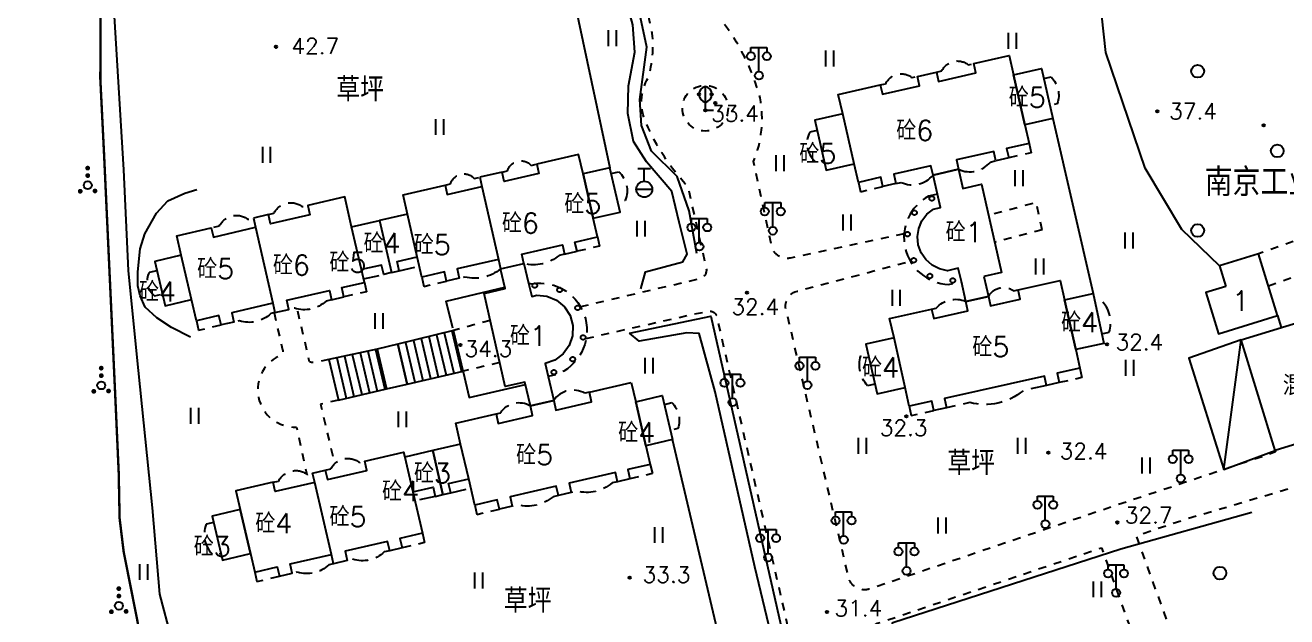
# Model space of a CAD drawing. Extents: x 115374 to 116875, y 149866 to 152432.
# Drawn here: x 115751.6 to 115910, y 150625 to 150699.2 of the extents above; entities that cross this region are included whole.
import ezdxf
from ezdxf.enums import TextEntityAlignment as Align

# ---------------------------------------------------------------- set-up
doc = ezdxf.new("R2010")
doc.units = 0
doc.header["$MEASUREMENT"] = 0
doc.header["$PDMODE"] = 32
doc.header["$PDSIZE"] = 0.3
doc.linetypes.add('X5', pattern=[3, 2, -1])
doc.linetypes.add('X6', pattern=[2, 1, -1])
doc.layers.get('0').update_dxf_attribs({"linetype": 'CONTINUOUS'})
for name, color, linetype in [('BOUND', 7, 'CONTINUOUS'), ('DLDW', 14, 'CONTINUOUS'), ('DLSS', 5, 'CONTINUOUS'), ('DMTZ', 5, 'CONTINUOUS'), ('GCD', 1, 'CONTINUOUS'), ('GXYZ', 2, 'CONTINUOUS'), ('JMD', 6, 'CONTINUOUS'), ('YZH', 2, 'CONTINUOUS'), ('ZBTZ', 5, 'CONTINUOUS')]:
    doc.layers.add(name, color=color, linetype=linetype)
doc.styles.add('HZ', font='rs.shx', dxfattribs={"bigfont": 'hztxt.shx'})
doc.linetypes.add('X18', pattern='A,9.4,[169,symbolx.shx,S=1,R=-90,X=0,Y=-0.15],0.6', length=10)
doc.linetypes.add('X19', pattern='A,4.5,[145,symbolx.shx,S=1,R=0,X=0,Y=1],4.5,-0.5,[146,symbolx.shx,S=1,R=0,X=0,Y=0],-0.5', length=10)
doc.linetypes.add('X20', pattern='A,4.5,[145,symbolx.shx,S=1,R=0,X=0,Y=0],4.5,-0.5,[146,symbolx.shx,S=1,R=0,X=0,Y=0],-0.5', length=10)
doc.linetypes.add('X35', pattern='A,2,[4,symbolt.shx,S=1,R=0,X=0,Y=0],2,[28,symbolt.shx,S=1,R=0,X=0,Y=0],1e-11', length=4)
doc.linetypes.add('X36', pattern='A,2,[4,symbolt.shx,S=1,R=180,X=0,Y=0],2,[28,symbolt.shx,S=1,R=180,X=0,Y=0],1e-11', length=4)
doc.linetypes.add('X4', pattern='A,0,-1e-09,[149,symbolx.shx,S=0.15,R=0,X=0,Y=0],-1.6', length=1.6)
doc.linetypes.add('X49', pattern='A,0,[5,symbolt.shx,S=1,R=0,X=0,Y=0],-10', length=10)

# ---------------------------------------------------------------- blocks, each defined once
blk = doc.blocks.new('GC143')
for q in [(-0.02, 3), (-0.02, 1.4), (0.73, 0), (0.98, 0)]:
    blk.add_line((-0.02, 0), q)
for centre, start, end in [((0.2, 2), 102.6815, 257.3194), ((-0.25, 2), 282.6804, 77.3204)]:
    blk.add_arc(centre, 1.03, start, end)
for p in [(-0.82, 2), (0.78, 2), (-0.02, 0)]:
    blk.add_point(p)
blk = doc.blocks.new('GC121')
for p, q in [((-0.5, -0.64), (-0.5, 1.36)), ((-0.5, -0.64), (-0.5, 0.86)), ((0.5, -0.64), (0.5, 1.36))]:
    blk.add_line(p, q)
blk = doc.blocks.new('GC122')
blk.add_circle((0, 0), 0.8)
blk = doc.blocks.new('GC097')
for p, q in [((-1, 2.92), (-1, 3.52)), ((-1, 3.52), (1, 3.52)), ((0, 0.52), (0, 3.52)), ((1, 3.52), (1, 2.92))]:
    blk.add_line(p, q)
for centre in [(-1, 2.42), (1, 2.42), (0.01, 0)]:
    blk.add_circle(centre, 0.5)
blk = doc.blocks.new('GC160')
for points, const_width in [([(-0.18, 1.68, 1), (0.12, 1.68, 1)], 0.3), ([(-0.15, 1.64, 1), (0.1, 1.64, 1)], 0.25), ([(-0.17, 0.74, 1), (0.13, 0.74, 1)], 0.3), ([(-0.15, 0.77, 1), (0.1, 0.77, 1)], 0.25), ([(-1.11, -1.23, 1), (-0.81, -1.23, 1)], 0.3), ([(-1.08, -1.22, 1), (-0.83, -1.22, 1)], 0.25), ([(0.74, -1.19, 1), (1.04, -1.19, 1)], 0.3), ([(0.73, -1.16, 1), (0.98, -1.16, 1)], 0.25)]:
    blk.add_lwpolyline(points, format="xyb", close=True, dxfattribs=dict(const_width=const_width))
blk.add_circle((-0.02, -0.48), 0.5)
blk = doc.blocks.new('GC133')
for p, q in [((-0.81, 2.59), (0.79, 2.59)), ((-0.01, 0.99), (-0.01, 2.59)), ((-1.01, -0.01), (0.99, -0.01))]:
    blk.add_line(p, q)
blk.add_circle((-0.01, -0.01), 1)

msp = doc.modelspace()

# ---------------------------------------------------------------- linework, layer by layer
at = {"layer": 'BOUND', "linetype": 'Continuous', "flags": 128}
for points, elevation in [([(115805.36, 150660.91), (115798.38, 150659.18), (115799.55, 150654.18), (115806.56, 150655.81)], 34.77), ([(115795.77, 150658.57), (115789.71, 150657.26), (115790.91, 150652.16), (115796.94, 150653.57)], 33.84)]:
    msp.add_lwpolyline(points, close=True, dxfattribs=dict(at, elevation=elevation))
at = {"layer": 'DLSS', "linetype": 'X6', "flags": 128}
for points, elevation in [([(115844.36, 150905.89), (115846.66, 150903.19), (115850.21, 150892.67), (115852.84, 150884.98), (115863.17, 150858.44), (115868.85, 150842.8), (115871.68, 150835.12), (115874.31, 150824.7), (115878.06, 150805.92), (115882.82, 150790.34), (115898.06, 150748.64), (115905.49, 150730.55), (115916.3, 150708.39), (115920.88, 150699.66), (115928.88, 150683.47), (115927.87, 150678.84), (115926.57, 150677.69), (115906.46, 150670.54)], 38.06), ([(115879.3, 150673.53), (115878.57, 150676.96), (115872.82, 150675.46), (115872.55, 150675.39)], 32.44), ([(115879.3, 150673.53), (115873.65, 150672.07), (115873.33, 150671.99)], 32.41), ([(115907.69, 150666.5), (115927.24, 150673.43), (115933.09, 150672.98), (115939.84, 150653.27)], 39.07), ([(115809.96, 150662.18), (115805.36, 150660.91)], 33.8), ([(115811.16, 150656.87), (115806.56, 150655.81)], 33.84), ([(115790.91, 150652.16), (115788.65, 150651.64), (115790, 150645.96), (115790.42, 150644.17)], 33.84), ([(115893.75, 150614.24), (115886.76, 150633.63)], 30.96)]:
    msp.add_lwpolyline(points, dxfattribs=dict(at, elevation=elevation))
for points, elevation in [([(115861.94, 150673.03), (115847.63, 150670, -0.426453), (115845.31, 150671.58), (115843.05, 150682.12, 0.144577), (115843.86, 150690.13, 0.102542), (115838.94, 150699.96), (115836.8, 150711.37), (115831.7, 150732.17, -0.495034), (115833.12, 150733.93), (115845.24, 150736.8)], 32.51), ([(115821.34, 150663.91), (115836.32, 150667.44, 0.357763), (115837.16, 150668.54), (115834.83, 150678.94, -0.090877), (115829.58, 150686.95, -0.248736), (115829.81, 150692.66, 0.104751), (115830.32, 150698.23), (115825.89, 150718.34), (115823.09, 150730.56, 0.288889), (115821.35, 150731.4), (115817.04, 150730.77)], 33.56), ([(115908.55, 150645.85), (115908.6, 150645.67), (115907.48, 150645.25), (115886.54, 150638.26), (115857.75, 150628.48, -0.454235), (115854.96, 150629.95), (115847.07, 150663.78), (115847.07, 150663.78, -0.381749), (115848.58, 150665.86), (115862.73, 150669.61)], 39.42), ([(115782.82, 150663.12), (115783.9, 150658.47, -0.168316), (115783.84, 150657.87, 0.85395), (115785.66, 150648.78), (115786.94, 150642.86)], 41.24), ([(115789.71, 150657.26), (115787.97, 150656.9, -0.151512), (115787.28, 150656.97), (115786, 150662.52), (115785.75, 150663.6)], 33.8), ([(115821.99, 150659.91), (115835.57, 150662.98), (115837.28, 150663.31, -0.38452), (115838.38, 150662.76), (115838.54, 150662.13), (115851.98, 150603.42, -0.314335), (115850.86, 150601.27), (115837.02, 150597.81)], 33.5), ([(115868.68, 150582.87, -0.348828), (115866.07, 150584.83), (115860.69, 150604.54), (115856.96, 150620.65, -0.348961), (115858.62, 150624.14), (115886.76, 150633.63)], 29.91)]:
    msp.add_lwpolyline(points, format="xyb", dxfattribs=dict(at, elevation=elevation))
msp.add_lwpolyline([(115940.76, 150650.2), (115902.87, 150638.81), (115897.58, 150637.28), (115891.09, 150635.09), (115898.08, 150615.71)], dxfattribs=at)
at = {"layer": 'DLSS', "linetype": 'X6'}
msp.add_circle((115836.97, 150688.82, 33.12), 2.87, dxfattribs=at)
at = {"layer": 'DMTZ', "linetype": 'X36', "flags": 128}
for points in [[(115828.87, 150666.14), (115829.47, 150668.26), (115834.16, 150669.52), (115834.72, 150670.5), (115833.7, 150674.53), (115832.78, 150678.38), (115829.59, 150682.1), (115827.95, 150684.62), (115827.25, 150688.16), (115827.33, 150691.64), (115828.14, 150695.84), (115827.87, 150699.28), (115824.33, 150712.27), (115822.1, 150723.24), (115821.7, 150727.15), (115821.23, 150729.18), (115819.93, 150729.53), (115818.69, 150729.45), (115815.75, 150728.67), (115814.68, 150729.03), (115814.27, 150730.35)], [(115772.32, 150660.05), (115769.93, 150661.28), (115768.11, 150662.51), (115766.65, 150663.84), (115766.01, 150665.26), (115765.72, 150666.53), (115765.7, 150668.29), (115766, 150671.15), (115766.58, 150673.06), (115768.05, 150675.66), (115769.5, 150677.21), (115771.62, 150678.17), (115773.13, 150678.62)], [(115843.51, 150599.8), (115844.09, 150600.89), (115848.05, 150602.25), (115848.86, 150602.82), (115849.48, 150603.53), (115846.51, 150617.47), (115843.19, 150631.21), (115838.2, 150653.21), (115836.23, 150660.53), (115834.68, 150660.61), (115828.69, 150659.55), (115827.47, 150660.58)]]:
    msp.add_lwpolyline(points, dxfattribs=at)
at = {"layer": 'DMTZ', "linetype": 'X36', "elevation": 34.63, "flags": 128}
msp.add_lwpolyline([(115805.27, 150661.22), (115804.43, 150664.57), (115811.8, 150666.34)], dxfattribs=at)
at = {"layer": 'DMTZ', "linetype": 'X35', "elevation": 34.77, "flags": 128}
msp.add_lwpolyline([(115806.58, 150655.7), (115807.33, 150652.48), (115814.4, 150654.11)], dxfattribs=at)
at = {"layer": 'GCD'}
for p in [(115783.06, 150696.53, 42.74), (115907.1, 150686.67, 39.5), (115806.22, 150659.08, 34.28), (115880.06, 150645.55, 32.36), (115827.49, 150629.87, 33.27), (115852.25, 150625.55, 31.36)]:
    msp.add_point(p, dxfattribs=at)
at = {"layer": 'GCD', "linetype": 'Continuous'}
for p in [(115838.23, 150689.48, 33.4), (115893.74, 150688.44, 37.4), (115842.21, 150665.65, 32.38), (115887.43, 150659.16, 32.44), (115862.23, 150650.12, 32.3), (115888.72, 150636.8, 32.69)]:
    msp.add_point(p, dxfattribs=at)
at = {"layer": 'JMD', "linetype": 'Continuous'}
msp.add_line((115902.09, 150643.46), (115904.28, 150659.72), dxfattribs=at)
at = {"layer": 'JMD', "linetype": 'Continuous', "flags": 128}
for points in [[(115877.11, 150686.72), (115877.64, 150684.4), (115874.81, 150683.75), (115875.08, 150682.58), (115873.47, 150682.22), (115873.2, 150683.39), (115868.52, 150682.32), (115868.79, 150681.15), (115865.58, 150680.42), (115865.32, 150681.59), (115860.64, 150680.52), (115860.9, 150679.35), (115859.29, 150678.99), (115859.03, 150680.16), (115856.2, 150679.51), (115855.67, 150681.83), (115854.24, 150688.11), (115853.68, 150690.55), (115858.95, 150691.75), (115859.22, 150690.58), (115863.9, 150691.64), (115863.63, 150692.81), (115866.01, 150693.36), (115866.28, 150692.19), (115870.96, 150693.25), (115870.69, 150694.42), (115875.13, 150695.44), (115875.68, 150693)], [(115877.11, 150686.72), (115875.68, 150693), (115879.19, 150693.8), (115880.62, 150687.52)], [(115854.24, 150688.11), (115850.73, 150687.31), (115852.16, 150681.03), (115855.67, 150681.83)], [(115808.65, 150680.16), (115808.91, 150678.99), (115811.01, 150669.82), (115811.27, 150668.65), (115814.2, 150669.31), (115813.93, 150670.49), (115819.05, 150671.66), (115819.32, 150670.49), (115820.88, 150670.85), (115820.61, 150672.01), (115823.44, 150672.66), (115822.9, 150675), (115821.63, 150680.58), (115821.07, 150683), (115815.81, 150681.8), (115816.08, 150680.63), (115811.74, 150679.63), (115811.47, 150680.8)], [(115822.9, 150675), (115826.28, 150675.77), (115825, 150681.35), (115821.63, 150680.58)], [(115871.97, 150667.7), (115872.53, 150665.18), (115869.7, 150664.56), (115869.14, 150667.08), (115868.75, 150668.73), (115867.4, 150668.41), (115866.38, 150668.64), (115865.45, 150669.12), (115864.67, 150669.81), (115864.08, 150670.67), (115863.73, 150671.65), (115863.63, 150672.69), (115863.78, 150673.72), (115864.19, 150674.68), (115864.82, 150675.51), (115865.64, 150676.16), (115866.51, 150676.36), (115866.13, 150678.02), (115865.58, 150680.42), (115868.79, 150681.15), (115869.34, 150678.75), (115871.67, 150679.28), (115874.19, 150668.21), (115871.97, 150667.7)], [(115800.81, 150670.16), (115799.58, 150675.52), (115799.02, 150677.96), (115804.3, 150679.17), (115804.57, 150678), (115808.91, 150678.99), (115811.01, 150669.82), (115805.82, 150668.63), (115806.09, 150667.46), (115804.48, 150667.1), (115804.21, 150668.27), (115801.39, 150667.62)], [(115780.23, 150675.03), (115780.5, 150673.87), (115782.68, 150664.32), (115782.94, 150663.15), (115784.7, 150663.55), (115784.43, 150664.72), (115789.78, 150665.94), (115790.05, 150664.77), (115791.6, 150665.13), (115791.34, 150666.3), (115794.17, 150666.94), (115793.8, 150668.55), (115792.57, 150673.92), (115791.71, 150677.68), (115787.06, 150676.61), (115787.33, 150675.44), (115782.38, 150674.29), (115782.11, 150675.46)], [(115792.57, 150673.92), (115796.08, 150674.72), (115797.58, 150668.19), (115796.6, 150667.96), (115796.33, 150669.13), (115793.8, 150668.55)], [(115800.81, 150670.16), (115799.58, 150675.52), (115796.08, 150674.72), (115797.58, 150668.19), (115798.54, 150668.41), (115798.27, 150669.58), (115800.81, 150670.16)], [(115780.5, 150673.87), (115782.68, 150664.32), (115777.52, 150663.14), (115777.78, 150661.97), (115776.17, 150661.6), (115775.91, 150662.77), (115773.08, 150662.13), (115772.47, 150664.78), (115771.17, 150670.36), (115770.6, 150672.8), (115774.95, 150673.81), (115775.22, 150672.64)], [(115771.17, 150670.36), (115767.85, 150669.59), (115769.15, 150664.01), (115772.47, 150664.78)], [(115814.2, 150669.31), (115814.77, 150666.84), (115815.19, 150665.19), (115815.81, 150665.35), (115817.1, 150665.22), (115818.3, 150664.72), (115819.3, 150663.89), (115820, 150662.8), (115820.35, 150661.55), (115820.31, 150660.25), (115819.89, 150659.02), (115819.13, 150657.98), (115818.08, 150657.2), (115816.86, 150656.77), (115817.24, 150655.12), (115817.94, 150652.12), (115815.02, 150651.44), (115814.32, 150654.44), (115811.84, 150653.86), (115809.2, 150665.56), (115811.84, 150666.18), (115811.27, 150668.65), (115814.2, 150669.31)], [(115902.33, 150666.43), (115899.85, 150665.67), (115901.42, 150660.5), (115908.83, 150662.78), (115906.46, 150670.54), (115901.54, 150669.03)], [(115882.09, 150664.75), (115883.5, 150658.51), (115884, 150656.16), (115881.17, 150655.53), (115881.43, 150654.36), (115879.82, 150654), (115879.56, 150655.17), (115867.03, 150652.38), (115867.29, 150651.21), (115865.68, 150650.85), (115865.42, 150652.02), (115862.59, 150651.39), (115862.07, 150653.73), (115860.68, 150659.99), (115860.13, 150662.43), (115865.4, 150663.6), (115865.66, 150662.43), (115869.96, 150663.38), (115869.7, 150664.56), (115872.53, 150665.18), (115872.79, 150664.01), (115876.54, 150664.84), (115876.28, 150666.02), (115881.55, 150667.19)], [(115883.5, 150658.51), (115882.09, 150664.75), (115885.69, 150665.55), (115887.02, 150659.26), (115883.5, 150658.51)], [(115904.28, 150659.72), (115921.11, 150664.9), (115925.38, 150651.03), (115908.55, 150645.85)], [(115860.68, 150659.99), (115857.16, 150659.21), (115858.55, 150652.95), (115862.07, 150653.73)], [(115904.28, 150659.72), (115897.71, 150657.42), (115902.09, 150643.46), (115908.55, 150645.85)], [(115827.69, 150654.38), (115828.25, 150651.95), (115829.53, 150646.44), (115830.07, 150644.1), (115827.25, 150643.45), (115827.52, 150642.28), (115825.96, 150641.92), (115825.69, 150643.09), (115819.88, 150641.74), (115820.15, 150640.57), (115818.54, 150640.2), (115818.27, 150641.37), (115812.47, 150640.02), (115812.74, 150638.85), (115811.13, 150638.48), (115810.86, 150639.65), (115808.04, 150638.99), (115807.27, 150642.28), (115806.26, 150646.64), (115805.65, 150649.27), (115810.7, 150650.44), (115810.99, 150649.22), (115815.3, 150650.22), (115815.02, 150651.44), (115817.94, 150652.12), (115818.22, 150650.89), (115822.71, 150651.93), (115822.43, 150653.16)], [(115829.53, 150646.44), (115828.25, 150651.95), (115831.58, 150652.76), (115832.87, 150647.21)], [(115790.29, 150631.62), (115790.02, 150632.79), (115787.93, 150641.82), (115787.66, 150642.99), (115789.26, 150643.36), (115789.53, 150642.19), (115794.48, 150643.34), (115794.21, 150644.51), (115799.1, 150645.65), (115799.25, 150645.01), (115800.26, 150640.66), (115801.47, 150635.44), (115798.64, 150634.79), (115798.91, 150633.62), (115797.35, 150633.26), (115797.08, 150634.43), (115791.74, 150633.19), (115792.01, 150632.02)], [(115800.26, 150640.66), (115802.79, 150641.24), (115803.06, 150640.07), (115804.04, 150640.3), (115802.76, 150645.82), (115799.25, 150645.01)], [(115807.27, 150642.28), (115806.26, 150646.64), (115802.76, 150645.82), (115804.04, 150640.3), (115805.01, 150640.53), (115804.74, 150641.7)], [(115790.02, 150632.79), (115787.93, 150641.82), (115782.98, 150640.68), (115782.71, 150641.85), (115778.03, 150640.76), (115778.58, 150638.42), (115779.86, 150632.9), (115780.4, 150630.56), (115783.22, 150631.21), (115783.49, 150630.04), (115785.1, 150630.42), (115784.83, 150631.59)], [(115778.58, 150638.42), (115775.07, 150637.61), (115776.35, 150632.08), (115779.86, 150632.9)]]:
    msp.add_lwpolyline(points, close=True, dxfattribs=at)
at = {"layer": 'YZH', "linetype": 'Continuous'}
for p, q in [((115801.29, 150659.9, 33.84), (115802.47, 150654.86, 33.84)), ((115801.29, 150659.9, 33.84), (115802.47, 150654.86, 33.84)), ((115802.26, 150660.14, 33.84), (115803.44, 150655.08, 33.84)), ((115802.26, 150660.14, 33.84), (115803.44, 150655.08, 33.84)), ((115803.23, 150660.38, 33.84), (115804.42, 150655.31, 33.84)), ((115803.23, 150660.38, 33.84), (115804.42, 150655.31, 33.84)), ((115804.2, 150660.62, 33.84), (115805.39, 150655.54, 33.84)), ((115804.2, 150660.62, 33.84), (115805.39, 150655.54, 33.84)), ((115805.17, 150660.86, 33.84), (115806.37, 150655.76, 33.84)), ((115805.17, 150660.86, 33.84), (115806.37, 150655.76, 33.84)), ((115794.6, 150658.32, 33.84), (115795.78, 150653.3, 33.84)), ((115794.6, 150658.32, 33.84), (115795.78, 150653.3, 33.84)), ((115795.57, 150658.53, 33.84), (115796.75, 150653.53, 33.84)), ((115795.57, 150658.53, 33.84), (115796.75, 150653.53, 33.84)), ((115799.35, 150659.42, 33.84), (115800.52, 150654.41, 33.84)), ((115799.35, 150659.42, 33.84), (115800.52, 150654.41, 33.84)), ((115800.32, 150659.66, 33.84), (115801.5, 150654.63, 33.84)), ((115800.32, 150659.66, 33.84), (115801.5, 150654.63, 33.84)), ((115790.69, 150657.47, 33.84), (115791.88, 150652.39, 33.84)), ((115790.69, 150657.47, 33.84), (115791.88, 150652.39, 33.84)), ((115791.66, 150657.69, 33.84), (115792.85, 150652.62, 33.84)), ((115791.66, 150657.69, 33.84), (115792.85, 150652.62, 33.84)), ((115792.64, 150657.9, 33.84), (115793.83, 150652.85, 33.84)), ((115792.64, 150657.9, 33.84), (115793.83, 150652.85, 33.84)), ((115793.62, 150658.11, 33.84), (115794.8, 150653.07, 33.84)), ((115793.62, 150658.11, 33.84), (115794.8, 150653.07, 33.84))]:
    msp.add_line(p, q, dxfattribs=at)
at = {"layer": 'YZH', "linetype": 'X19', "flags": 128}
msp.add_lwpolyline([(115803.38, 150834.64), (115795.53, 150834.78), (115763.44, 150816.54), (115751.58, 150793.56), (115759.03, 150749.46), (115760.73, 150729.12), (115762.01, 150712.79), (115763.9, 150681.08), (115764.52, 150668.44), (115765.56, 150657.93), (115767.5, 150638.63), (115768.43, 150627.79), (115769.89, 150622.28), (115772.01, 150611.5), (115774.12, 150601.01), (115776.46, 150588.76), (115779.12, 150576.96), (115780.88, 150568.81), (115783.92, 150554.74), (115784.48, 150553.06), (115790.09, 150554.38), (115798.76, 150556.72), (115818.96, 150562.16), (115822.81, 150563.2), (115851.91, 150571.05), (115849.2, 150581.56)], dxfattribs=at)
at = {"layer": 'YZH', "linetype": 'X20', "flags": 128}
for points, elevation in [([(115817.67, 150715.72), (115825, 150681.35)], 53.96), ([(115880.62, 150687.52), (115885.69, 150665.55)], 49.46)]:
    msp.add_lwpolyline(points, dxfattribs=dict(at, elevation=elevation))
at = {"layer": 'YZH', "linetype": 'X18', "const_width": 0.3, "elevation": 43.74}
msp.add_lwpolyline([(115789.59, 150508.5), (115786.01, 150520.33), (115784.65, 150524.54), (115781.8, 150537.8), (115778.82, 150554.97), (115775.79, 150569.76), (115774.43, 150578.8), (115772.05, 150590.04), (115765.62, 150624.67), (115763.94, 150633.13), (115763.43, 150637.33), (115763.32, 150643.03), (115762.9, 150652.37), (115761.48, 150683.03), (115761.01, 150692.49), (115761.07, 150704.3)], dxfattribs=at)
at = {"layer": 'YZH', "linetype": 'X5', "flags": 128}
for points, elevation in [([(115866.01, 150693.36), (115866.69, 150693.51, -0.484215), (115870.01, 150694.27), (115870.69, 150694.42)], 32.42), ([(115858.95, 150691.75), (115859.63, 150691.9, -0.484215), (115862.95, 150692.66), (115863.63, 150692.81)], 32.42), ([(115879.48, 150692.53), (115880.41, 150692.74, -0.295756), (115881.17, 150689.38), (115880.25, 150689.17)], 32.42), ([(115851.02, 150686.04), (115850.09, 150685.83, 0.367265), (115850.97, 150681.99), (115851.89, 150682.2)], 32.93), ([(115811.47, 150680.8), (115812.15, 150680.96, -0.586284), (115815.13, 150681.64), (115815.81, 150681.8)], -63.08), ([(115868.79, 150681.15, 0.342824), (115872.79, 150682.06), (115873.47, 150682.22)], 32.42), ([(115804.3, 150679.17), (115804.99, 150679.32, -0.586284), (115807.96, 150680), (115808.64, 150680.16)], -63.08), ([(115825.17, 150680.63), (115826.1, 150680.85, -0.312932), (115826.93, 150677.25), (115825.99, 150677.04)], -63.08), ([(115860.9, 150679.35), (115861.59, 150679.51, 0.342824), (115865.58, 150680.42)], 32.42), ([(115866.13, 150678.02), (115865.01, 150677.76, 0.758803), (115867.54, 150666.69), (115869.14, 150667.08)], 36.82), ([(115782.11, 150675.46), (115782.8, 150675.62, -0.471272), (115786.38, 150676.46), (115787.06, 150676.61)], -63.08), ([(115775.28, 150673.88), (115775.97, 150674.04, -0.471272), (115779.55, 150674.87), (115780.23, 150675.03)], -63.08), ([(115819.32, 150670.49), (115818.63, 150670.33, -0.243167), (115814.2, 150669.31)], -63.08), ([(115768.12, 150668.42), (115767.15, 150668.2, 0.367256), (115767.83, 150665.28), (115768.8, 150665.5)], -62.44), ([(115811.27, 150668.65, -0.241633), (115806.77, 150667.62), (115806.09, 150667.46)], -63.08), ([(115872.53, 150665.18, -0.457275), (115875.69, 150665.89), (115876.28, 150666.02)], 32.3), ([(115790.05, 150664.77), (115789.35, 150664.61, -0.276381), (115785.38, 150663.71), (115784.7, 150663.55)], -63.08), ([(115865.4, 150663.6), (115865.99, 150663.73, -0.324454), (115869.7, 150664.56)], 32.3), ([(115782.94, 150663.15), (115782.41, 150663.03, -0.279565), (115778.47, 150662.13), (115777.78, 150661.97)], -63.08), ([(115886.76, 150660.5), (115887.69, 150660.69, 0.270975), (115886.89, 150664.47), (115885.96, 150664.27)], 32.3), ([(115858.28, 150654.17), (115857.36, 150653.97, -0.270975), (115856.52, 150657.73), (115857.44, 150657.94)], 32.3), ([(115879.82, 150654), (115876.89, 150653.35, -0.24502), (115870.22, 150651.86), (115867.29, 150651.21)], 32.3), ([(115810.7, 150650.44), (115811.29, 150650.58, -0.412966), (115815.02, 150651.44)], 47.11), ([(115822.43, 150653.16), (115821.84, 150653.03, 0.394035), (115817.94, 150652.12, 0.278169)], 47.11), ([(115831.84, 150651.63), (115832.78, 150651.85, -0.298107), (115833.53, 150648.59), (115832.6, 150648.37)], 46.93), ([(115789.26, 150643.36), (115789.95, 150643.52, -0.471272), (115793.53, 150644.35), (115794.21, 150644.51)], 53.27), ([(115782.71, 150641.85), (115783.4, 150642, -0.471272), (115786.98, 150642.83), (115787.66, 150642.99)], 53.27), ([(115825.96, 150641.92), (115825.27, 150641.76, -0.244218), (115820.83, 150640.73), (115820.15, 150640.57)], 47.11), ([(115818.54, 150640.2), (115817.86, 150640.04, -0.244218), (115813.42, 150639.01), (115812.74, 150638.85)], 47.11), ([(115775.26, 150636.8), (115774.32, 150636.58, 0.319487), (115775.22, 150632.7), (115776.16, 150632.92)], 53.27), ([(115797.35, 150633.26), (115796.66, 150633.1, -0.276381), (115792.69, 150632.18), (115792.01, 150632.02)], 47.11), ([(115790.29, 150631.62), (115789.71, 150631.49, -0.276381), (115785.74, 150630.56), (115785.1, 150630.42)], 53.27)]:
    msp.add_lwpolyline(points, format="xyb", dxfattribs=dict(at, elevation=elevation))
for points, elevation in [([(115877.64, 150684.4), (115877.91, 150683.23), (115875.08, 150682.58)], 32.42), ([(115856.2, 150679.51), (115856.47, 150678.34), (115859.29, 150678.99)], 32.42), ([(115823.44, 150672.66), (115823.7, 150671.49), (115820.88, 150670.85)], -63.08), ([(115794.07, 150667.38), (115796.6, 150667.96)], -63.08), ([(115798.54, 150668.41), (115801.07, 150668.99)], -63.08), ([(115794.17, 150666.94), (115794.43, 150665.77), (115791.6, 150665.13)], -63.08), ([(115801.39, 150667.62), (115801.65, 150666.45), (115804.48, 150667.1)], -63.08), ([(115773.08, 150662.13), (115773.35, 150660.96), (115776.17, 150661.6)], -63.08), ([(115884, 150656.16), (115884.26, 150654.99), (115881.43, 150654.36)], 32.3), ([(115862.59, 150651.39), (115862.85, 150650.22), (115865.68, 150650.85)], 32.3), ([(115830.07, 150644.1), (115830.34, 150642.93), (115827.52, 150642.28)], 47.11), ([(115805.01, 150640.53), (115807.54, 150641.11)], 47.11), ([(115803.06, 150640.07), (115800.53, 150639.49)], 47.11), ([(115808.04, 150638.99), (115808.31, 150637.82), (115811.13, 150638.48)], 47.11), ([(115801.47, 150635.44), (115801.74, 150634.27), (115798.91, 150633.62)], 47.11), ([(115780.4, 150630.56), (115780.67, 150629.39), (115783.49, 150630.04)], 47.11)]:
    msp.add_lwpolyline(points, dxfattribs=dict(at, elevation=elevation))
msp.add_lwpolyline([(115814.77, 150666.84), (115815.2, 150666.78, -0.913967), (115818.18, 150655.33), (115817.24, 150655.12)], format="xyb", dxfattribs=at)
at = {"layer": 'YZH', "linetype": 'Continuous', "flags": 128}
for points, elevation in [([(115805.36, 150660.91), (115798.38, 150659.18), (115799.55, 150654.18), (115806.56, 150655.81)], 34.77), ([(115795.77, 150658.57), (115789.71, 150657.26), (115790.91, 150652.16), (115796.94, 150653.57)], 33.84), ([(115796.94, 150653.57), (115799.55, 150654.18), (115798.38, 150659.18), (115795.77, 150658.57), (115796.94, 150653.57)], 34.77)]:
    msp.add_lwpolyline(points, dxfattribs=dict(at, elevation=elevation))
at = {"layer": 'YZH', "linetype": 'X19', "elevation": 49.36, "flags": 128}
msp.add_lwpolyline([(115840.35, 150615.4), (115832.87, 150647.21)], dxfattribs=at)
at = {"layer": 'YZH', "linetype": 'X5'}
for centre in [(115865.43, 150677.49), (115863.24, 150675.7), (115862.37, 150673), (115863.15, 150669.72), (115865.19, 150667.75), (115815.56, 150666.55), (115818.69, 150666), (115868.06, 150667.19), (115820.95, 150663.75), (115821.64, 150660.04), (115820.33, 150657.3), (115817.97, 150655.67)]:
    msp.add_circle(centre, 0.3, dxfattribs=at)
at = {"layer": 'ZBTZ', "linetype": 'X49', "flags": 128}
for points in [[(115835.92, 150670.59), (115834.94, 150675.92), (115833.46, 150680.26), (115830.23, 150683.43), (115828.95, 150686.66), (115828.75, 150689.91), (115829.66, 150696.48), (115822.38, 150730.38)], [(115827.47, 150660.58), (115837.68, 150662.71), (115851.33, 150602.47), (115839.51, 150598.98)]]:
    msp.add_lwpolyline(points, dxfattribs=at)
at = {"layer": 'ZBTZ', "linetype": 'X4', "elevation": 37.62, "flags": 128}
msp.add_lwpolyline([(115901.54, 150669.03), (115896.83, 150673.59), (115892.2, 150681.31), (115887.26, 150695.83), (115886.25, 150705.43), (115885.78, 150721.62), (115886.84, 150724.39), (115887.68, 150727.04)], dxfattribs=at)
at = {"layer": 'ZBTZ', "linetype": 'X4', "flags": 128}
msp.add_lwpolyline([(115908.83, 150662.78), (115909.29, 150661.27)], dxfattribs=at)
at = {"layer": 'ZBTZ', "linetype": 'X49', "elevation": 30.63, "flags": 128}
msp.add_lwpolyline([(115863.73, 150597.27), (115858.7, 150617.4), (115860.53, 150624.22), (115889.16, 150633.49), (115905.63, 150638.09)], dxfattribs=at)

# ---------------------------------------------------------------- block references
at = {"layer": 'DLDW', "linetype": 'Continuous'}
for p in [(115843.71, 150692.92, 33.03), (115845.45, 150673.44, 32.52), (115836.23, 150671.44, 32.51), (115849.8, 150654.05, 31.93), (115840.39, 150651.9, 31.94), (115896.68, 150642.34, -63.77), (115879.68, 150636.6, 32.22), (115854.35, 150634.62, 31.46), (115844.86, 150632.41, 31.3), (115862.24, 150630.72, 31.47), (115888.56, 150627.98, 32.19)]:
    msp.add_blockref('GC097', p, dxfattribs=at)
at = {"layer": 'GXYZ', "linetype": 'Continuous'}
msp.add_blockref('GC133', (115829.33, 150678.65, 33.55), dxfattribs=at)
at = {"layer": 'ZBTZ', "linetype": 'Continuous'}
for name, p in [('GC121', (115825.32, 150697.24)), ('GC121', (115875.56, 150696.93)), ('GC121', (115852.63, 150694.7)), ('GC122', (115898.81, 150693.46)), ('GC143', (115837.02, 150688.56, 33.89)), ('GC121', (115803.63, 150686.1)), ('GC121', (115781.9, 150682.59)), ('GC122', (115908.81, 150683.46)), ('GC121', (115846.38, 150681.57)), ('GC160', (115759.45, 150679.62, 48)), ('GC121', (115876.38, 150679.67)), ('GC121', (115828.92, 150673.33)), ('GC121', (115854.81, 150674.11)), ('GC122', (115898.81, 150673.46)), ('GC121', (115890.22, 150671.84)), ('GC121', (115878.99, 150668.58)), ('GC121', (115860.97, 150664.66)), ('GC121', (115796.03, 150661.74)), ('GC121', (115829.92, 150656.13)), ('GC121', (115890.31, 150655.85)), ('GC160', (115761.15, 150654.5)), ('GC121', (115772.88, 150649.84)), ('GC121', (115798.96, 150649.39)), ('GC121', (115856.73, 150646.07)), ('GC121', (115876.73, 150646.07)), ('GC121', (115892.33, 150643.61)), ('GC121', (115831.16, 150634.87)), ('GC121', (115866.73, 150636.07)), ('GC121', (115766.49, 150630.22)), ('GC121', (115808.53, 150629.16)), ('GC122', (115901.6, 150630.44)), ('GC160', (115763.36, 150626.82)), ('GC121', (115886.23, 150628.05))]:
    msp.add_blockref(name, p, dxfattribs=at)

# ---------------------------------------------------------------- texts
at = {"layer": 'GCD', "linetype": 'Continuous', "lineweight": -3, "style": 'HZ'}
for s, p in [('42.7', (115785.01, 150695.63, 42.74)), ('34.3', (115806.75, 150657.62, 34.28)), ('32.4', (115881.48, 150644.77, 32.36)), ('33.3', (115829.11, 150629.24, 33.27)), ('31.4', (115853.21, 150625.03, 31.36))]:
    msp.add_text(s, height=2, dxfattribs=at).set_placement(p)
at = {"layer": 'GCD', "linetype": 'Continuous', "style": 'HZ'}
for s, p in [('33.4', (115837.71, 150687.16, 33.4)), ('37.4', (115895.24, 150687.44, 37.4)), ('32.4', (115840.26, 150662.89, 32.38)), ('32.4', (115888.49, 150658.45, 32.44)), ('32.3', (115858.89, 150647.68, 32.3)), ('32.7', (115889.66, 150636.71, 32.69))]:
    msp.add_text(s, height=2, dxfattribs=at).set_placement(p)
at = {"layer": 'JMD', "linetype": 'Continuous', "style": 'HZ'}
for s, height, p in [('砼5', 2.5, (115877.42, 150690.31)), ('砼6', 2.5, (115863.29, 150686.16)), ('砼5', 2.5, (115851.11, 150683.24)), ('南京工业大学', 3.5, (115910.19, 150679.73)), ('砼5', 2.5, (115821.61, 150676.94)), ('砼6', 2.5, (115813.77, 150674.52)), ('砼1', 2.5, (115869.49, 150673.4)), ('砼4', 2.5, (115796.4, 150671.99)), ('砼5', 2.5, (115802.7, 150671.8)), ('砼5', 2.5, (115792.11, 150669.58)), ('砼5', 2.5, (115775.5, 150668.78)), ('砼6', 2.5, (115785.01, 150669.24)), ('砼4', 2.5, (115768.19, 150665.91)), ('1', 2.5, (115904.22, 150664.63)), ('砼4', 2.5, (115883.99, 150662.06)), ('砼1', 2.5, (115814.77, 150660.38)), ('砼5', 2.5, (115872.84, 150658.98)), ('砼4', 2.5, (115858.99, 150656.4)), ('混2', 2.5, (115911.82, 150654.12)), ('砼4', 2.5, (115828.37, 150648.22)), ('砼5', 2.5, (115815.56, 150645.42)), ('砼3', 2.5, (115802.73, 150643.12)), ('砼4', 2.5, (115798.72, 150640.85)), ('砼4', 2.5, (115782.8, 150636.83)), ('砼5', 2.5, (115792.12, 150637.64)), ('砼3', 2.5, (115775.07, 150633.93))]:
    msp.add_text(s, height=height, dxfattribs=at).set_placement(p, align=Align.MIDDLE)
at = {"layer": 'ZBTZ', "linetype": 'Continuous', "style": 'HZ'}
for p in [(115793.64, 150691.33), (115870.37, 150644.42), (115814.67, 150627.14)]:
    msp.add_text('草坪', height=3, dxfattribs=at).set_placement(p, align=Align.MIDDLE)

doc.saveas('drawing.dxf')
